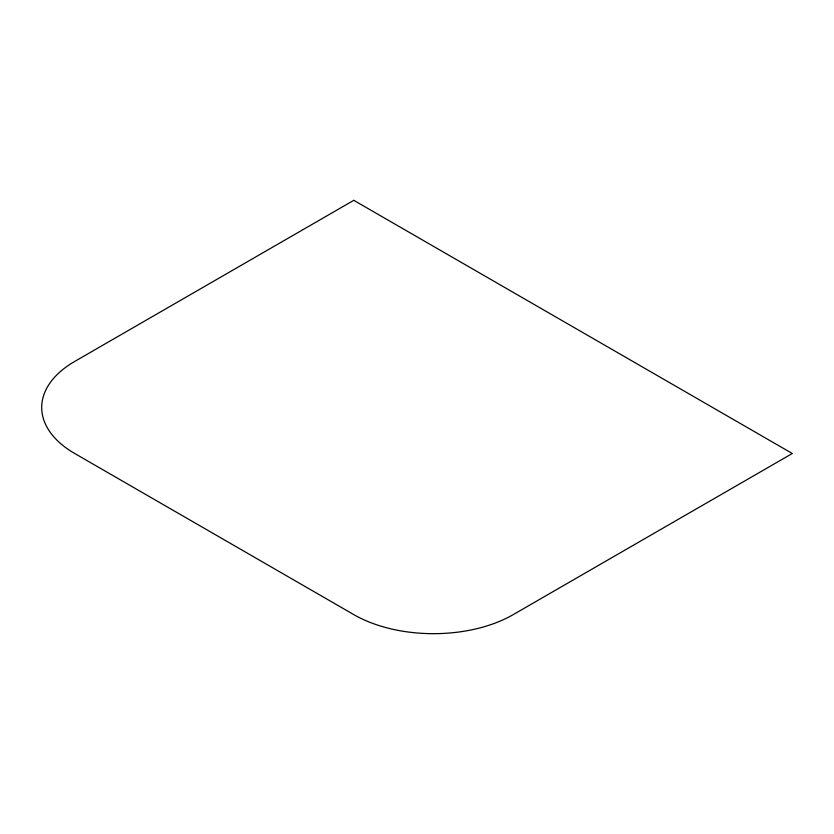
<?xml version="1.0" encoding="UTF-8"?>
<svg xmlns="http://www.w3.org/2000/svg" width="834" height="834" viewBox="0 0 834 834"><rect width="100%" height="100%" fill="white"/><g stroke="black" fill="none" stroke-linecap="round" stroke-linejoin="round"><path stroke-width="1.25" d="M353.783 200.327L74.726 361.435A112.757 65.104 0 0 0 74.726 453.498L353.783 614.606A112.757 65.104 0 0 0 513.244 614.606L792.3 453.498L353.783 200.327"/></g></svg>
